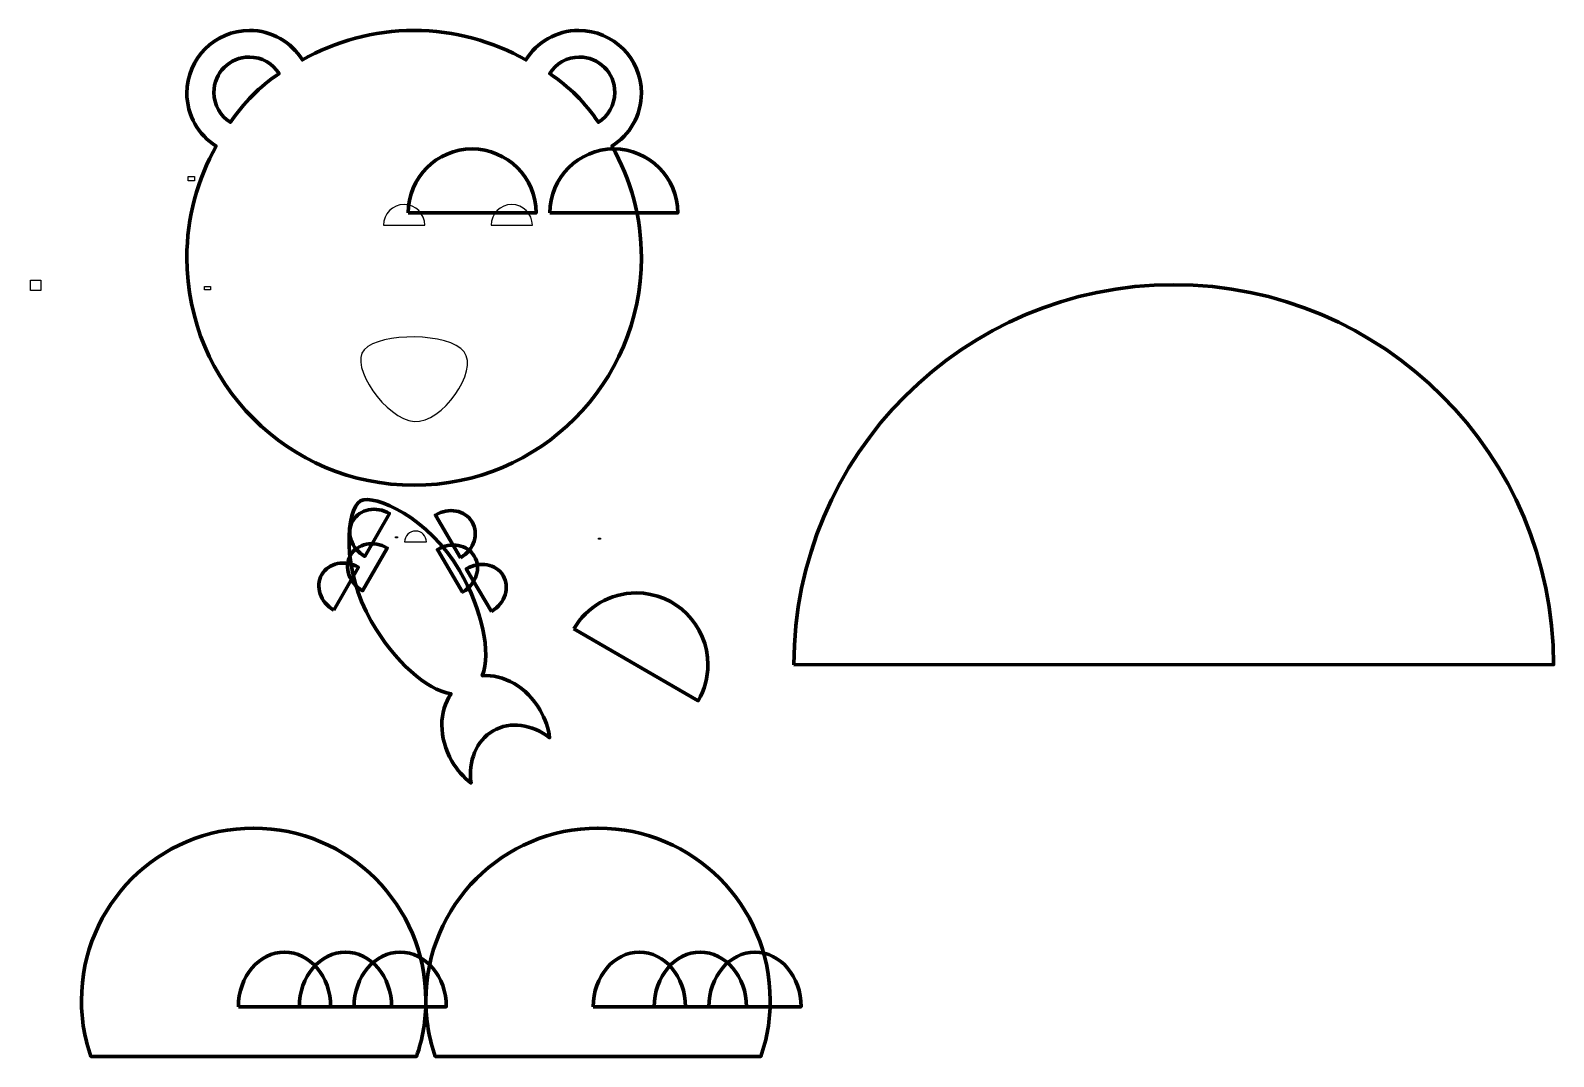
# Model space of a CAD drawing. Header units: centimetres. Extents: x -3.2 to 9.6, y -4.3 to 4.4.
import ezdxf

# ---------------------------------------------------------------- set-up
doc = ezdxf.new("R2010")
doc.units = ezdxf.units.CM
doc.header["$MEASUREMENT"] = 0
doc.header["$XCLIPFRAME"] = 0
doc.layers.add('Layer 1', color=7, linetype='Continuous')
picture_1 = doc.add_image_def('image1.jpg', size_in_pixel=(264, 138))
picture_2 = doc.add_image_def('image2.jpg', size_in_pixel=(87, 43))
picture_3 = doc.add_image_def('image3.jpg', size_in_pixel=(462, 462))
picture_4 = doc.add_image_def('image4.jpg', size_in_pixel=(87, 43))
picture_5 = doc.add_image_def('image5.jpg', size_in_pixel=(274, 189))

msp = doc.modelspace()

# ---------------------------------------------------------------- linework, layer by layer
at = {"layer": 'Layer 1', "color": 7, "lineweight": 106}
for points, knots in [([(-1.393, 4.36), (-1.686, 4.36), (-1.923, 4.122), (-1.923, 3.83), (-1.923, 3.83), (-1.923, 3.641), (-1.824, 3.475), (-1.675, 3.381), (-1.675, 3.381), (-1.833, 3.102), (-1.923, 2.779), (-1.923, 2.436), (-1.923, 2.436), (-1.923, 1.374), (-1.062, 0.512), (0, 0.512), (0, 0.512), (1.062, 0.512), (1.924, 1.374), (1.924, 2.436), (1.924, 2.436), (1.924, 2.779), (1.833, 3.102), (1.675, 3.381), (1.675, 3.381), (1.824, 3.475), (1.924, 3.641), (1.924, 3.83), (1.924, 3.83), (1.924, 4.122), (1.686, 4.36), (1.394, 4.36), (1.394, 4.36), (1.205, 4.36), (1.039, 4.26), (0.946, 4.111), (0.946, 4.111), (0.666, 4.269), (0.344, 4.36), (0, 4.36), (0, 4.36), (-0.344, 4.36), (-0.666, 4.269), (-0.945, 4.111), (-0.945, 4.111), (-1.039, 4.26), (-1.204, 4.36), (-1.393, 4.36)], [0, 0, 0, 0, 0.076923, 0.076923, 0.076923, 0.076923, 0.153846, 0.153846, 0.153846, 0.153846, 0.230769, 0.230769, 0.230769, 0.230769, 0.307692, 0.307692, 0.307692, 0.307692, 0.384615, 0.384615, 0.384615, 0.384615, 0.461538, 0.461538, 0.461538, 0.461538, 0.538462, 0.538462, 0.538462, 0.538462, 0.615385, 0.615385, 0.615385, 0.615385, 0.692308, 0.692308, 0.692308, 0.692308, 0.769231, 0.769231, 0.769231, 0.769231, 0.846154, 0.846154, 0.846154, 0.846154, 1, 1, 1, 1]), ([(-1.395, 4.135), (-1.288, 4.135), (-1.196, 4.079), (-1.143, 3.995), (-1.143, 3.995), (-1.305, 3.886), (-1.445, 3.746), (-1.555, 3.583), (-1.555, 3.583), (-1.638, 3.636), (-1.694, 3.73), (-1.694, 3.836), (-1.694, 3.836), (-1.694, 4.001), (-1.56, 4.135), (-1.395, 4.135), (-1.395, 4.135), (-1.395, 4.135), (-1.395, 4.135), (-1.395, 4.135)], [0, 0, 0, 0, 0.166667, 0.166667, 0.166667, 0.166667, 0.333333, 0.333333, 0.333333, 0.333333, 0.5, 0.5, 0.5, 0.5, 0.666667, 0.666667, 0.666667, 0.666667, 1, 1, 1, 1]), ([(1.4, 4.135), (1.294, 4.135), (1.201, 4.079), (1.148, 3.995), (1.148, 3.995), (1.311, 3.886), (1.451, 3.746), (1.56, 3.583), (1.56, 3.583), (1.643, 3.636), (1.699, 3.73), (1.699, 3.836), (1.699, 3.836), (1.699, 4.001), (1.565, 4.135), (1.4, 4.135), (1.4, 4.135), (1.4, 4.135), (1.4, 4.135), (1.4, 4.135)], [0, 0, 0, 0, 0.166667, 0.166667, 0.166667, 0.166667, 0.333333, 0.333333, 0.333333, 0.333333, 0.5, 0.5, 0.5, 0.5, 0.666667, 0.666667, 0.666667, 0.666667, 1, 1, 1, 1]), ([(-0.05, 2.816), (-0.05, 3.115), (0.192, 3.357), (0.491, 3.357), (0.491, 3.357), (0.79, 3.357), (1.033, 3.115), (1.033, 2.816), (1.033, 2.816), (1.033, 2.816), (-0.05, 2.816), (-0.05, 2.816)], [0, 0, 0, 0, 0.25, 0.25, 0.25, 0.25, 0.5, 0.5, 0.5, 0.5, 1, 1, 1, 1]), ([(1.149, 2.816), (1.149, 3.115), (1.392, 3.357), (1.691, 3.357), (1.691, 3.357), (1.99, 3.357), (2.232, 3.115), (2.232, 2.816), (2.232, 2.816), (2.232, 2.816), (1.149, 2.816), (1.149, 2.816)], [0, 0, 0, 0, 0.25, 0.25, 0.25, 0.25, 0.5, 0.5, 0.5, 0.5, 1, 1, 1, 1]), ([(3.215, -1.007), (3.215, -1.006), (3.215, -1.006), (3.215, -1.006), (3.215, -1.006), (3.215, 0.769), (4.654, 2.209), (6.429, 2.209), (6.429, 2.209), (8.204, 2.209), (9.644, 0.769), (9.644, -1.006), (9.644, -1.006), (9.644, -1.006), (9.644, -1.006), (9.644, -1.006), (9.644, -1.006), (9.644, -1.006), (3.215, -1.007), (3.215, -1.007)], [0, 0, 0, 0, 0.166667, 0.166667, 0.166667, 0.166667, 0.333333, 0.333333, 0.333333, 0.333333, 0.5, 0.5, 0.5, 0.5, 0.666667, 0.666667, 0.666667, 0.666667, 1, 1, 1, 1]), ([(0.384, -0.208), (0.129, 0.235), (-0.339, 0.444), (-0.453, 0.379), (-0.453, 0.379), (-0.577, 0.307), (-0.618, -0.196), (-0.362, -0.639), (-0.362, -0.639), (-0.164, -0.983), (0.106, -1.219), (0.313, -1.252), (0.313, -1.252), (0.21, -1.399), (0.206, -1.625), (0.32, -1.822), (0.32, -1.822), (0.364, -1.897), (0.419, -1.96), (0.482, -2.008), (0.482, -2.008), (0.458, -1.823), (0.525, -1.649), (0.67, -1.565), (0.67, -1.565), (0.815, -1.482), (0.999, -1.511), (1.147, -1.624), (1.147, -1.624), (1.137, -1.546), (1.111, -1.466), (1.067, -1.391), (1.067, -1.391), (0.953, -1.194), (0.756, -1.084), (0.577, -1.1), (0.577, -1.1), (0.651, -0.904), (0.583, -0.552), (0.384, -0.208), (0.384, -0.208), (0.384, -0.208), (0.384, -0.208), (0.384, -0.208)], [0, 0, 0, 0, 0.083333, 0.083333, 0.083333, 0.083333, 0.166667, 0.166667, 0.166667, 0.166667, 0.25, 0.25, 0.25, 0.25, 0.333333, 0.333333, 0.333333, 0.333333, 0.416667, 0.416667, 0.416667, 0.416667, 0.5, 0.5, 0.5, 0.5, 0.583333, 0.583333, 0.583333, 0.583333, 0.666667, 0.666667, 0.666667, 0.666667, 0.75, 0.75, 0.75, 0.75, 0.833333, 0.833333, 0.833333, 0.833333, 1, 1, 1, 1]), ([(1.352, -0.703), (1.461, -0.515), (1.662, -0.399), (1.879, -0.399), (1.879, -0.399), (2.215, -0.399), (2.487, -0.671), (2.487, -1.006), (2.487, -1.006), (2.487, -1.113), (2.459, -1.218), (2.405, -1.311), (2.405, -1.311), (2.405, -1.311), (1.352, -0.703), (1.352, -0.703)], [0, 0, 0, 0, 0.2, 0.2, 0.2, 0.2, 0.4, 0.4, 0.4, 0.4, 0.6, 0.6, 0.6, 0.6, 1, 1, 1, 1]), ([(-1.358, -2.389), (-2.162, -2.389), (-2.815, -3.042), (-2.815, -3.847), (-2.815, -3.847), (-2.815, -4.013), (-2.787, -4.173), (-2.735, -4.321), (-2.735, -4.321), (-2.735, -4.321), (0.021, -4.321), (0.021, -4.321), (0.021, -4.321), (0.072, -4.173), (0.1, -4.013), (0.1, -3.847), (0.1, -3.847), (0.1, -3.042), (-0.553, -2.389), (-1.358, -2.389), (-1.358, -2.389), (-1.358, -2.389), (-1.358, -2.389), (-1.358, -2.389)], [0, 0, 0, 0, 0.142857, 0.142857, 0.142857, 0.142857, 0.285714, 0.285714, 0.285714, 0.285714, 0.428571, 0.428571, 0.428571, 0.428571, 0.571429, 0.571429, 0.571429, 0.571429, 0.714286, 0.714286, 0.714286, 0.714286, 1, 1, 1, 1]), ([(1.558, -2.389), (0.753, -2.389), (0.1, -3.042), (0.1, -3.847), (0.1, -3.847), (0.1, -4.013), (0.128, -4.173), (0.179, -4.321), (0.179, -4.321), (0.179, -4.321), (2.935, -4.321), (2.935, -4.321), (2.935, -4.321), (2.986, -4.173), (3.014, -4.013), (3.014, -3.847), (3.014, -3.847), (3.014, -3.042), (2.362, -2.389), (1.558, -2.389), (1.558, -2.389), (1.558, -2.389), (1.558, -2.389), (1.558, -2.389)], [0, 0, 0, 0, 0.142857, 0.142857, 0.142857, 0.142857, 0.285714, 0.285714, 0.285714, 0.285714, 0.428571, 0.428571, 0.428571, 0.428571, 0.571429, 0.571429, 0.571429, 0.571429, 0.714286, 0.714286, 0.714286, 0.714286, 1, 1, 1, 1])]:
    msp.add_open_spline(points, degree=3, knots=knots, dxfattribs=at)
at = {"layer": 'Layer 1'}
for points in [[(-0.259, 2.712), (-0.259, 2.808), (-0.181, 2.887), (-0.084, 2.887), (-0.084, 2.887), (0.013, 2.887), (0.091, 2.808), (0.091, 2.712), (0.091, 2.712), (0.091, 2.712), (-0.259, 2.712), (-0.259, 2.712)], [(0.652, 2.712), (0.652, 2.808), (0.73, 2.887), (0.827, 2.887), (0.827, 2.887), (0.923, 2.887), (1.001, 2.808), (1.001, 2.712), (1.001, 2.712), (1.001, 2.712), (0.652, 2.712), (0.652, 2.712)], [(-0.422, 1.659), (-0.284, 1.806), (0.295, 1.806), (0.424, 1.64), (0.424, 1.64), (0.547, 1.482), (0.24, 1.033), (0.001, 1.052), (0.001, 1.052), (-0.237, 1.07), (-0.551, 1.521), (-0.422, 1.659)], [(-0.08, 0.032), (-0.08, 0.083), (-0.038, 0.124), (0.013, 0.124), (0.013, 0.124), (0.064, 0.124), (0.105, 0.083), (0.105, 0.032), (0.105, 0.032), (0.105, 0.032), (-0.08, 0.032), (-0.08, 0.032)]]:
    msp.add_open_spline(points, degree=3, knots=[0, 0, 0, 0, 0.25, 0.25, 0.25, 0.25, 0.5, 0.5, 0.5, 0.5, 1, 1, 1, 1], dxfattribs=at)
at = {"layer": 'Layer 1', "color": 7, "lineweight": 100}
for points, knots in [([(-0.417, -0.09), (-0.417, -0.09), (-0.417, -0.09), (-0.417, -0.09), (-0.417, -0.09), (-0.531, -0.024), (-0.577, 0.111), (-0.519, 0.211), (-0.519, 0.211), (-0.461, 0.311), (-0.322, 0.338), (-0.208, 0.273), (-0.208, 0.273), (-0.208, 0.273), (-0.417, -0.09), (-0.417, -0.09)], [0, 0, 0, 0, 0.2, 0.2, 0.2, 0.2, 0.4, 0.4, 0.4, 0.4, 0.6, 0.6, 0.6, 0.6, 1, 1, 1, 1]), ([(0.392, -0.101), (0.395, -0.099), (0.395, -0.099), (0.395, -0.099), (0.395, -0.099), (0.508, -0.032), (0.551, 0.104), (0.491, 0.203), (0.491, 0.203), (0.432, 0.302), (0.292, 0.327), (0.18, 0.259), (0.18, 0.259), (0.18, 0.259), (0.392, -0.101), (0.392, -0.101)], [0, 0, 0, 0, 0.2, 0.2, 0.2, 0.2, 0.4, 0.4, 0.4, 0.4, 0.6, 0.6, 0.6, 0.6, 1, 1, 1, 1]), ([(-0.436, -0.381), (-0.436, -0.381), (-0.436, -0.381), (-0.436, -0.381), (-0.436, -0.381), (-0.55, -0.316), (-0.595, -0.181), (-0.538, -0.081), (-0.538, -0.081), (-0.48, 0.019), (-0.341, 0.047), (-0.227, -0.019), (-0.227, -0.019), (-0.227, -0.019), (-0.436, -0.381), (-0.436, -0.381)], [0, 0, 0, 0, 0.2, 0.2, 0.2, 0.2, 0.4, 0.4, 0.4, 0.4, 0.6, 0.6, 0.6, 0.6, 1, 1, 1, 1]), ([(0.411, -0.393), (0.414, -0.391), (0.414, -0.391), (0.414, -0.391), (0.414, -0.391), (0.527, -0.323), (0.57, -0.188), (0.51, -0.089), (0.51, -0.089), (0.451, 0.01), (0.311, 0.035), (0.198, -0.032), (0.198, -0.032), (0.198, -0.032), (0.411, -0.393), (0.411, -0.393)], [0, 0, 0, 0, 0.2, 0.2, 0.2, 0.2, 0.4, 0.4, 0.4, 0.4, 0.6, 0.6, 0.6, 0.6, 1, 1, 1, 1]), ([(-0.68, -0.544), (-0.794, -0.478), (-0.839, -0.344), (-0.781, -0.244), (-0.781, -0.244), (-0.724, -0.144), (-0.584, -0.116), (-0.471, -0.182), (-0.471, -0.182), (-0.471, -0.182), (-0.68, -0.544), (-0.68, -0.544)], [0, 0, 0, 0, 0.25, 0.25, 0.25, 0.25, 0.5, 0.5, 0.5, 0.5, 1, 1, 1, 1]), ([(0.654, -0.556), (0.658, -0.554), (0.658, -0.554), (0.658, -0.554), (0.658, -0.554), (0.77, -0.486), (0.813, -0.351), (0.754, -0.252), (0.754, -0.252), (0.694, -0.153), (0.555, -0.128), (0.442, -0.195), (0.442, -0.195), (0.442, -0.195), (0.654, -0.556), (0.654, -0.556)], [0, 0, 0, 0, 0.2, 0.2, 0.2, 0.2, 0.4, 0.4, 0.4, 0.4, 0.6, 0.6, 0.6, 0.6, 1, 1, 1, 1]), ([(-1.487, -3.901), (-1.487, -3.645), (-1.312, -3.438), (-1.096, -3.438), (-1.096, -3.438), (-0.881, -3.438), (-0.706, -3.645), (-0.706, -3.901), (-0.706, -3.901), (-0.706, -3.901), (-1.487, -3.901), (-1.487, -3.901)], [0, 0, 0, 0, 0.25, 0.25, 0.25, 0.25, 0.5, 0.5, 0.5, 0.5, 1, 1, 1, 1]), ([(-0.971, -3.901), (-0.971, -3.645), (-0.796, -3.438), (-0.581, -3.438), (-0.581, -3.438), (-0.365, -3.438), (-0.19, -3.645), (-0.19, -3.901), (-0.19, -3.901), (-0.19, -3.901), (-0.971, -3.901), (-0.971, -3.901)], [0, 0, 0, 0, 0.25, 0.25, 0.25, 0.25, 0.5, 0.5, 0.5, 0.5, 1, 1, 1, 1]), ([(-0.508, -3.901), (-0.508, -3.901), (-0.508, -3.901), (-0.508, -3.901), (-0.508, -3.901), (-0.508, -3.645), (-0.333, -3.438), (-0.118, -3.438), (-0.118, -3.438), (0.098, -3.438), (0.273, -3.645), (0.273, -3.901), (0.273, -3.901), (0.273, -3.901), (0.273, -3.901), (0.273, -3.901), (0.273, -3.901), (0.273, -3.901), (-0.508, -3.901), (-0.508, -3.901)], [0, 0, 0, 0, 0.166667, 0.166667, 0.166667, 0.166667, 0.333333, 0.333333, 0.333333, 0.333333, 0.5, 0.5, 0.5, 0.5, 0.666667, 0.666667, 0.666667, 0.666667, 1, 1, 1, 1]), ([(1.516, -3.901), (1.516, -3.645), (1.691, -3.438), (1.907, -3.438), (1.907, -3.438), (2.122, -3.438), (2.297, -3.645), (2.297, -3.901), (2.297, -3.901), (2.297, -3.901), (1.516, -3.901), (1.516, -3.901)], [0, 0, 0, 0, 0.25, 0.25, 0.25, 0.25, 0.5, 0.5, 0.5, 0.5, 1, 1, 1, 1]), ([(2.032, -3.901), (2.032, -3.645), (2.207, -3.438), (2.422, -3.438), (2.422, -3.438), (2.638, -3.438), (2.813, -3.645), (2.813, -3.901), (2.813, -3.901), (2.813, -3.901), (2.032, -3.901), (2.032, -3.901)], [0, 0, 0, 0, 0.25, 0.25, 0.25, 0.25, 0.5, 0.5, 0.5, 0.5, 1, 1, 1, 1]), ([(2.495, -3.901), (2.495, -3.645), (2.67, -3.438), (2.885, -3.438), (2.885, -3.438), (3.101, -3.438), (3.276, -3.645), (3.276, -3.901), (3.276, -3.901), (3.276, -3.901), (2.495, -3.901), (2.495, -3.901)], [0, 0, 0, 0, 0.25, 0.25, 0.25, 0.25, 0.5, 0.5, 0.5, 0.5, 1, 1, 1, 1])]:
    msp.add_open_spline(points, degree=3, knots=knots, dxfattribs=at)

# ---------------------------------------------------------------- pictures from other files: only their frames are drawn
at = {"layer": 'Layer 1', "color": 7}
image = msp.add_image(picture_5, insert=(-1.893, 0.512), size_in_units=(3.806, 2.625), dxfattribs=at)
image.set_boundary_path([(-1.9, 0.51), (1.92, 3.14)])
image.dxf.flags = 3
image = msp.add_image(picture_3, insert=(-3.209, -4.221), size_in_units=(6.417, 6.417), dxfattribs=at)
image.set_boundary_path([(-3.21, -4.22), (3.21, 2.21)])
image.dxf.flags = 3
image = msp.add_image(picture_1, insert=(-1.757, 0.287), size_in_units=(3.667, 1.917), dxfattribs=at)
image.set_boundary_path([(-1.76, 0.29), (1.91, 2.21)])
image.dxf.flags = 3
image = msp.add_image(picture_2, insert=(-0.163, -0.522), size_in_units=(1.208, 0.597), dxfattribs=at)
image.set_boundary_path([(-0.16, -0.52), (1.05, 0.09)])
image.dxf.flags = 3
image = msp.add_image(picture_4, insert=(1.532, -0.532), size_in_units=(1.208, 0.597), dxfattribs=at)
image.set_boundary_path([(1.53, -0.53), (2.75, 0.08)])
image.dxf.flags = 3

doc.saveas('drawing.dxf')
